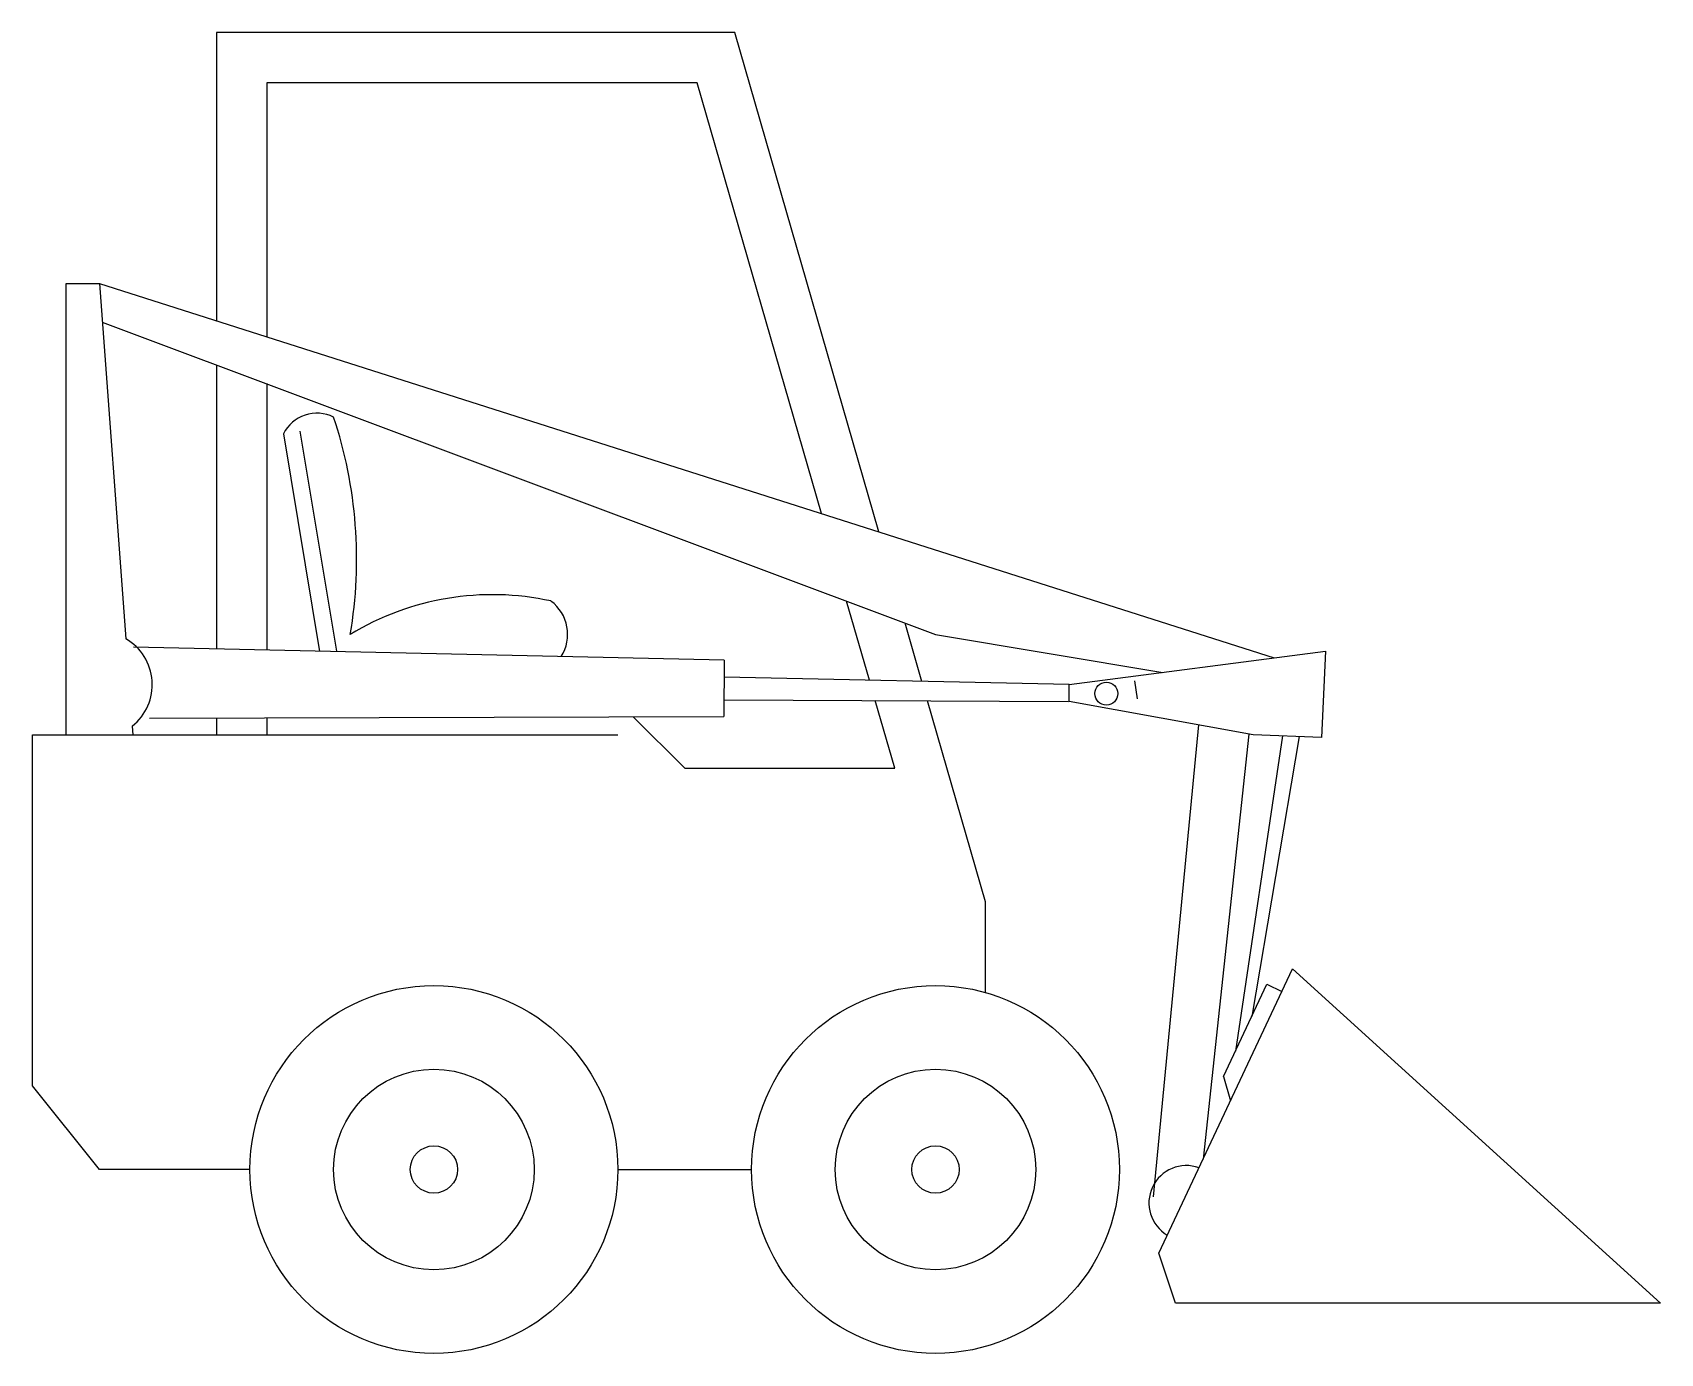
# Model space of a CAD drawing. Header units: millimetres. Extents: x -3297.18 to -3295.24, y 1751.86 to 1753.44.
import ezdxf

# ---------------------------------------------------------------- set-up
doc = ezdxf.new("R2010")
doc.units = ezdxf.units.MM
doc.header["$LTSCALE"] = 10
doc.layers.add('Veículos', color=2, linetype='Continuous')

msp = doc.modelspace()

# ---------------------------------------------------------------- linework, layer by layer
at = {"layer": 'Veículos'}
for p, q in [((-3296.9628, 1753.442), (-3296.9628, 1753.0973)), ((-3296.3428, 1753.442), (-3296.9628, 1753.442)), ((-3296.1706, 1752.8447), (-3296.3428, 1753.442)), ((-3296.388, 1753.382), (-3296.9028, 1753.382)), ((-3296.9028, 1753.382), (-3296.9028, 1753.0782)), ((-3296.2393, 1752.8667), (-3296.388, 1753.382)), ((-3297.1428, 1753.142), (-3297.1028, 1753.142)), ((-3297.1428, 1752.602), (-3297.1428, 1753.142)), ((-3297.1028, 1753.142), (-3295.6977, 1752.694)), ((-3297.1028, 1753.142), (-3297.0714, 1752.7168)), ((-3297.0994, 1753.0957), (-3296.1028, 1752.722)), ((-3296.9628, 1753.0445), (-3296.9628, 1752.7046)), ((-3296.9028, 1753.022), (-3296.9028, 1752.7032)), ((-3296.8828, 1752.962), (-3296.8395, 1752.7018)), ((-3296.8631, 1752.9653), (-3296.8192, 1752.702)), ((-3296.1818, 1752.6673), (-3296.2091, 1752.7618)), ((-3296.119, 1752.6659), (-3296.1391, 1752.7356)), ((-3296.1028, 1752.722), (-3295.8307, 1752.6766)), ((-3296.3555, 1752.6911), (-3297.0623, 1752.7068)), ((-3295.9428, 1752.662), (-3295.6364, 1752.702)), ((-3295.6364, 1752.702), (-3295.6409, 1752.5989)), ((-3296.3555, 1752.6911), (-3296.3558, 1752.6238)), ((-3295.9428, 1752.662), (-3296.3556, 1752.6711)), ((-3295.9428, 1752.642), (-3295.9428, 1752.662)), ((-3295.8648, 1752.6666), (-3295.8617, 1752.6452)), ((-3296.3557, 1752.6438), (-3295.9436, 1752.642)), ((-3296.1514, 1752.562), (-3296.1748, 1752.643)), ((-3296.0428, 1752.402), (-3296.1123, 1752.6427)), ((-3295.7228, 1752.602), (-3295.9428, 1752.642)), ((-3297.0428, 1752.622), (-3296.3558, 1752.6238)), ((-3296.9628, 1752.6222), (-3296.9628, 1752.602)), ((-3296.9028, 1752.6223), (-3296.9028, 1752.602)), ((-3296.4643, 1752.6235), (-3296.4028, 1752.562)), ((-3297.1828, 1752.182), (-3297.1828, 1752.602)), ((-3297.1828, 1752.602), (-3296.4828, 1752.602)), ((-3297.0636, 1752.6124), (-3297.0628, 1752.602)), ((-3295.788, 1752.6138), (-3295.8423, 1752.0495)), ((-3295.7279, 1752.6029), (-3295.7828, 1752.0943)), ((-3295.6879, 1752.6007), (-3295.7441, 1752.2236)), ((-3295.6409, 1752.5989), (-3295.7228, 1752.602)), ((-3295.6679, 1752.5999), (-3295.7245, 1752.2652)), ((-3296.4028, 1752.562), (-3296.1514, 1752.562)), ((-3296.0428, 1752.2936), (-3296.0428, 1752.402)), ((-3295.8356, 1751.982), (-3295.6756, 1752.322)), ((-3295.6756, 1752.322), (-3295.2356, 1751.922)), ((-3295.7583, 1752.1933), (-3295.7063, 1752.3038)), ((-3295.7063, 1752.3038), (-3295.6884, 1752.2948)), ((-3295.7583, 1752.1933), (-3295.75, 1752.164)), ((-3297.1028, 1752.082), (-3297.1828, 1752.182)), ((-3296.9228, 1752.082), (-3297.1028, 1752.082)), ((-3296.4828, 1752.082), (-3296.3228, 1752.082)), ((-3295.8156, 1751.922), (-3295.8356, 1751.982)), ((-3295.2356, 1751.922), (-3295.8156, 1751.922))]:
    msp.add_line(p, q, dxfattribs=at)
for centre, radius in [((-3295.8984, 1752.6513), 0.0137), ((-3296.7028, 1752.082), 0.22), ((-3296.1028, 1752.082), 0.22), ((-3296.7028, 1752.082), 0.12), ((-3296.1028, 1752.082), 0.12), ((-3296.7028, 1752.082), 0.0283), ((-3296.1028, 1752.082), 0.0283)]:
    msp.add_circle(centre, radius, dxfattribs=at)
for centre, radius, start, end in [((-3296.8428, 1752.942), 0.0447, 63.4349, 153.4349), ((-3297.3328, 1752.812), 0.5376, 350.3625, 18.4349), ((-3296.6328, 1752.442), 0.3276, 77.6609, 121.2637), ((-3296.5928, 1752.722), 0.05, 327.9269, 53.1301), ((-3297.1028, 1752.662), 0.0632, 308.3369, 60.1359), ((-3295.8028, 1752.042), 0.0447, 70.0935, 239.5042)]:
    msp.add_arc(centre, radius, start, end, dxfattribs=at)

doc.saveas('drawing.dxf')
